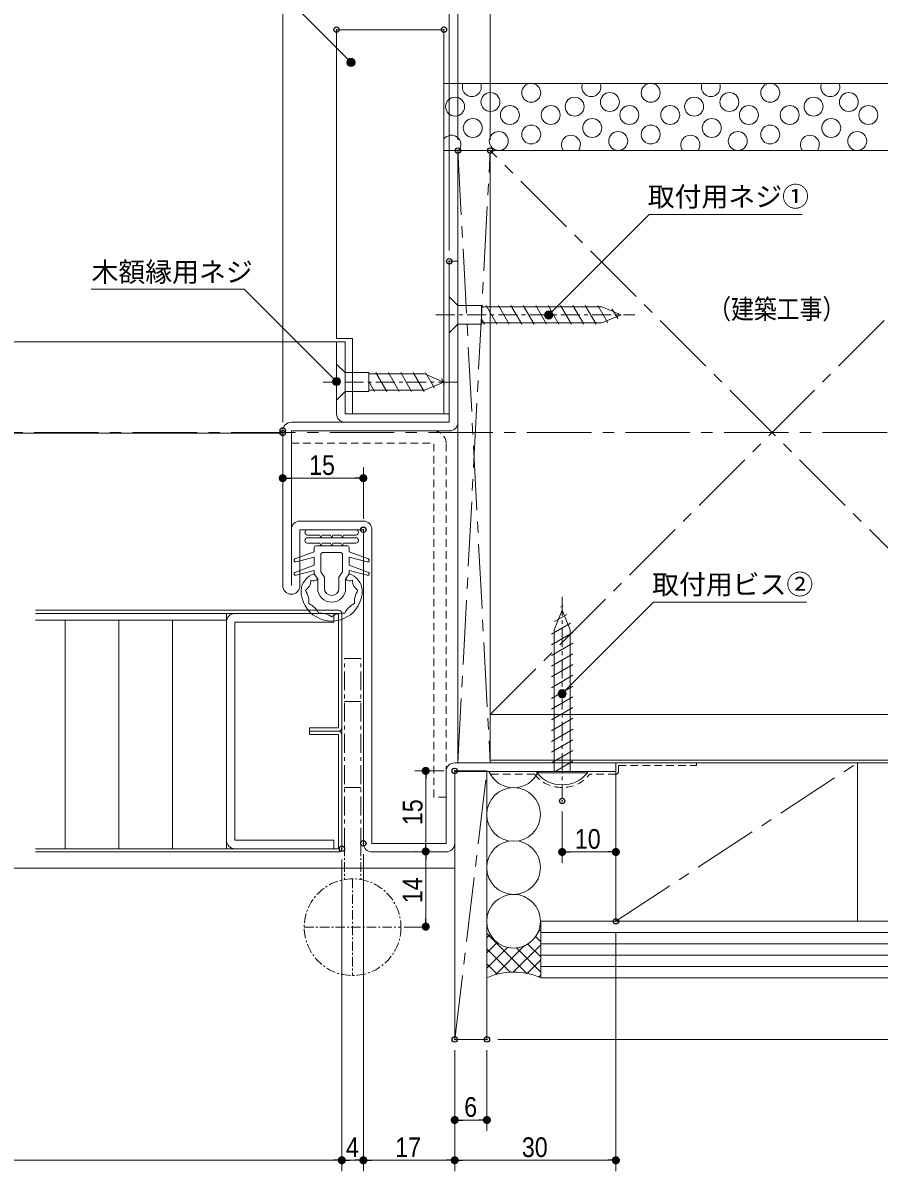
# Model space of a CAD drawing. Units: millimetres, scale not verified. Extents: x -606 to 606, y -304 to 304.
# Drawn here: x -127.1 to 32.2, y -147.5 to 66.2 of the extents above; entities that cross this region are included whole.
import ezdxf
from ezdxf.enums import TextEntityAlignment as Align

# ---------------------------------------------------------------- set-up
doc = ezdxf.new("R2010")
doc.units = ezdxf.units.MM
doc.header["$LTSCALE"] = 2
doc.header["$PDMODE"] = 32
doc.header["$PDSIZE"] = 1
for name, pattern in [('USER1', [2.91, 1.76, -0.4, 0.35, -0.4]), ('USER3', [1.11, 0.71, -0.4]), ('USER4', [9.172222, 5.997222, -1.058333, 1.058333, -1.058333])]:
    doc.linetypes.add(name, pattern=pattern)
for name, color, linetype, lineweight in [('0-0_3一般', 7, 'Continuous', 15), ('0-1_2寸法-1', 7, 'Continuous', 15), ('0-2_0', 7, 'Continuous', 25), ('0-5_2寸法-3', 7, 'Continuous', 15)]:
    doc.layers.add(name, color=color, linetype=linetype, lineweight=lineweight)
doc.layers.add('0-3_Defpoints', color=7, linetype='Continuous')
doc.styles.add('ＭＳ Ｐゴシック', font='')
doc.styles.get('ＭＳ Ｐゴシック').set_extended_font_data('MS PGothic')

# ---------------------------------------------------------------- blocks, each defined once
blk = doc.blocks.new('グループ')
at = {"layer": '0-0_3一般', "linetype": 'USER1'}
for p, q in [((223, -174.2), (223, -186.452)), ((229, -174.2), (229, -186.452)), ((226, -186.2), (226, -222.2)), ((208, -204.2), (244, -204.2))]:
    blk.add_line(p, q, dxfattribs=at)
blk.add_circle((226, -204.2), 18, dxfattribs=at)
blk = doc.blocks.new('グループ-4')
at = {"layer": '0-0_3一般'}
for p, q in [((211.7, -62.8), (211.7, -64.416)), ((224.1, -62.2), (212.3, -62.2)), ((224.7, -62.8), (224.7, -64.416)), ((204.499, -67.081), (211.7, -64.416)), ((205.029, -68.154), (211.7, -66.362)), ((211.7, -69.416), (211.7, -66.362)), ((214.2, -71.872), (214.2, -65.3)), ((214.8, -64.7), (221.6, -64.7)), ((222.2, -71.872), (222.2, -65.3)), ((231.9, -67.081), (224.7, -64.416)), ((231.37, -68.154), (224.7, -66.362)), ((224.7, -69.416), (224.7, -66.362)), ((204.499, -72.081), (211.7, -69.416)), ((205.029, -73.154), (211.7, -71.362)), ((211.7, -72.601), (211.7, -71.362)), ((211.7, -72.601), (213, -74.643)), ((211.7, -72.601), (213, -74.643)), ((215.5, -73.914), (214.2, -71.872)), ((220.9, -73.914), (222.2, -71.872)), ((224.7, -72.601), (223.4, -74.643)), ((231.9, -72.081), (224.7, -69.416)), ((231.37, -73.154), (224.7, -71.362)), ((224.7, -72.601), (224.7, -71.362)), ((213, -74.643), (213, -78)), ((215.5, -78), (215.5, -73.914)), ((220.9, -78), (220.9, -73.914)), ((223.4, -78), (223.4, -74.643))]:
    blk.add_line(p, q, dxfattribs=at)
for centre, radius, start, end in [((212.3, -62.8), 0.6, 90, 180), ((224.1, -62.8), 0.6, 0, 90), ((204.8, -67.6), 0.6, 120.07777, 284.44281), ((214.8, -65.3), 0.6, 90, 180), ((221.6, -65.3), 0.6, 0, 90), ((231.6, -67.6), 0.6, 255.55716, 59.9222), ((204.8, -72.6), 0.6, 120.07777, 284.44281), ((213.783, -79.283), 7, 107.31422, 176.03961), ((222.616, -79.283), 7, 3.96036, 72.68575), ((231.6, -72.6), 0.6, 255.55716, 59.9222), ((205.982, -75.029), 4.479, 302.66135, 0.04329), ((211.453, -72.994), 2.26, 243.98499, 313.18031), ((224.946, -72.994), 2.26, 226.81966, 296.01498), ((230.417, -75.029), 4.479, 179.95668, 237.33862), ((218.2, -78.8), 11.4, 179.99997, 0), ((202.615, -82.976), 7.135, 354.17587, 35.8241), ((218.2, -78), 5.2, 180, 0), ((218.2, -78), 2.7, 180, 0), ((233.785, -82.976), 7.135, 144.17587, 185.8241), ((206.791, -90.209), 7.135, 24.17587, 65.8241), ((229.609, -90.209), 7.135, 114.17587, 155.8241), ((214.024, -94.385), 7.135, 54.17587, 95.8241), ((222.376, -94.385), 7.135, 84.17587, 125.8241)]:
    blk.add_arc(centre, radius, start, end, dxfattribs=at)
blk = doc.blocks.new('グループ-5')
at = {"layer": '0-0_3一般'}
for p, q in [((209.2, -59.2), (227.2, -59.2)), ((213.766, -61.2), (209.2, -61.2)), ((214.2, -62.2), (213.766, -61.2)), ((214.2, -62.2), (214.634, -61.2)), ((217.766, -61.2), (214.634, -61.2)), ((218.2, -62.2), (217.766, -61.2)), ((218.2, -62.2), (218.634, -61.2)), ((221.766, -61.2), (218.634, -61.2)), ((222.2, -62.2), (221.766, -61.2)), ((222.2, -62.2), (222.634, -61.2)), ((227.2, -61.2), (222.634, -61.2))]:
    blk.add_line(p, q, dxfattribs=at)
for centre, start, end in [((209.2, -60.2), 90, 269.99997), ((227.2, -60.2), 270, 89.99997)]:
    blk.add_arc(centre, 1, start, end, dxfattribs=at)
blk = doc.blocks.new('グループ-6')
at = {"layer": '0-0_3一般'}
for p, q in [((209.2, -56.2), (227.2, -56.2)), ((213.766, -58.2), (209.2, -58.2)), ((214.2, -59.2), (213.766, -58.2)), ((214.2, -59.2), (214.634, -58.2)), ((217.766, -58.2), (214.634, -58.2)), ((218.2, -59.2), (217.766, -58.2)), ((218.2, -59.2), (218.634, -58.2)), ((221.766, -58.2), (218.634, -58.2)), ((222.2, -59.2), (221.766, -58.2)), ((222.2, -59.2), (222.634, -58.2)), ((227.2, -58.2), (222.634, -58.2))]:
    blk.add_line(p, q, dxfattribs=at)
for centre, start, end in [((209.2, -57.2), 90, 269.99997), ((227.2, -57.2), 270, 89.99997)]:
    blk.add_arc(centre, 1, start, end, dxfattribs=at)
blk = doc.blocks.new('_Dot')
at = {"layer": '0-2_0'}
blk.add_line((-1, 0), (-2, 0), dxfattribs=at)
for points in [[(0, 0), (-1, 0), (-0.992, 0.125)], [(0, 0), (-0.992, -0.125), (-1, 0)], [(0, 0), (-0.992, 0.125), (-0.969, 0.249)], [(0, 0), (-0.969, -0.249), (-0.992, -0.125)], [(0, 0), (-0.969, 0.249), (-0.93, 0.368)], [(0, 0), (-0.93, -0.368), (-0.969, -0.249)], [(0, 0), (-0.93, 0.368), (-0.876, 0.482)], [(0, 0), (-0.876, -0.482), (-0.93, -0.368)], [(0, 0), (-0.876, 0.482), (-0.809, 0.588)], [(0, 0), (-0.809, -0.588), (-0.876, -0.482)], [(0, 0), (-0.809, 0.588), (-0.729, 0.685)], [(0, 0), (-0.729, -0.685), (-0.809, -0.588)], [(0, 0), (-0.729, 0.685), (-0.637, 0.771)], [(0, 0), (-0.637, -0.771), (-0.729, -0.685)], [(0, 0), (-0.637, 0.771), (-0.536, 0.844)], [(0, 0), (-0.536, -0.844), (-0.637, -0.771)], [(0, 0), (-0.536, 0.844), (-0.426, 0.905)], [(0, 0), (-0.426, -0.905), (-0.536, -0.844)], [(0, 0), (-0.426, 0.905), (-0.309, 0.951)], [(0, 0), (-0.309, -0.951), (-0.426, -0.905)], [(0, 0), (-0.309, 0.951), (-0.187, 0.982)], [(0, 0), (-0.187, -0.982), (-0.309, -0.951)], [(0, 0), (-0.187, 0.982), (-0.063, 0.998)], [(0, 0), (-0.063, -0.998), (-0.187, -0.982)], [(0, 0), (-0.063, 0.998), (0.063, 0.998)], [(0, 0), (0.063, -0.998), (-0.063, -0.998)], [(0, 0), (0.063, 0.998), (0.187, 0.982)], [(0, 0), (0.187, 0.982), (0.309, 0.951)], [(0, 0), (0.309, 0.951), (0.426, 0.905)], [(0, 0), (0.426, 0.905), (0.536, 0.844)], [(0, 0), (0.536, 0.844), (0.637, 0.771)], [(0, 0), (0.637, 0.771), (0.729, 0.685)], [(0, 0), (0.729, 0.685), (0.809, 0.588)], [(0, 0), (0.809, 0.588), (0.876, 0.482)], [(0, 0), (0.876, 0.482), (0.93, 0.368)], [(0, 0), (0.93, 0.368), (0.969, 0.249)], [(0, 0), (0.969, 0.249), (0.992, 0.125)], [(0, 0), (0.992, 0.125), (1, 0)], [(0, 0), (0.187, -0.982), (0.063, -0.998)], [(0, 0), (0.309, -0.951), (0.187, -0.982)], [(0, 0), (0.426, -0.905), (0.309, -0.951)], [(0, 0), (0.536, -0.844), (0.426, -0.905)], [(0, 0), (0.637, -0.771), (0.536, -0.844)], [(0, 0), (0.729, -0.685), (0.637, -0.771)], [(0, 0), (0.809, -0.588), (0.729, -0.685)], [(0, 0), (0.876, -0.482), (0.809, -0.588)], [(0, 0), (0.93, -0.368), (0.876, -0.482)], [(0, 0), (0.969, -0.249), (0.93, -0.368)], [(0, 0), (0.992, -0.125), (0.969, -0.249)], [(0, 0), (1, 0), (0.992, -0.125)]]:
    blk.add_solid(points, dxfattribs=at)

msp = doc.modelspace()

# ---------------------------------------------------------------- hatches: boundary and pattern name
at = {"layer": '0-5_2寸法-3'}
for points in [[(-65.286, 58.9, 1), (-66.811, 58.9, 1)], [(-28.491, 11.88, 1), (-30.016, 11.88, 1)], [(-67.987, -0.5, 1), (-69.512, -0.5, 1)], [(-25.987, -58.62, 1), (-27.512, -58.62, 1)]]:
    msp.add_hatch(color=256, dxfattribs=at).paths.add_polyline_path(points)

# ---------------------------------------------------------------- linework, layer by layer
at = {"layer": '0-0_3一般'}
for p, q in [((-68.75, 65), (-48.75, 65)), ((-68.75, 7.5), (-68.75, 65)), ((-48.75, -6.5), (-48.75, 65)), ((-48.75, 55), (96.734, 55)), ((-48.75, 42.5), (96.734, 42.5)), ((-46.15, -71.5), (-46.15, 42.5)), ((-40.15, -71.5), (-40.15, 42.5)), ((-47.75, 21.9), (-46.15, 21.9)), ((-47.75, 21.9), (-47.75, -8.1)), ((-46.15, 13.65), (-47.75, 15.25)), ((-47.75, 8.55), (-47.75, 15.25)), ((-46.15, 13.65), (-41.75, 13.65)), ((-41.75, 10.15), (-41.75, 13.65)), ((-41.75, 13.4), (-19.371, 13.4)), ((-15.75, 11.9), (-19.371, 13.4)), ((-15.75, 11.9), (-19.371, 10.4)), ((-46.15, 10.15), (-47.75, 8.55)), ((-46.15, 10.15), (-41.75, 10.15)), ((-41.75, 10.4), (-19.371, 10.4)), ((-288.75, 6.9), (-67.15, 6.9)), ((-68.75, 7.5), (-65.75, 7.5)), ((-67.15, 6.9), (-68.75, 6.9)), ((-68.75, -6.5), (-68.75, 6.9)), ((-67.15, 6.9), (-67.15, -6.5)), ((-65.75, -6.5), (-65.75, 7.5)), ((-67.15, 1.15), (-68.75, 2.75)), ((-68.75, -3.95), (-68.75, 2.75)), ((-67.15, 1.15), (-62.75, 1.15)), ((-62.75, -2.35), (-62.75, 1.15)), ((-62.75, 0.9), (-52.371, 0.9)), ((-48.75, -0.6), (-52.371, 0.9)), ((-62.75, -2.1), (-52.371, -2.1)), ((-48.75, -0.6), (-52.371, -2.1)), ((-67.15, -2.35), (-68.75, -3.95)), ((-67.15, -2.35), (-62.75, -2.35)), ((-77.15, -8.1), (-48.75, -8.1)), ((-77.15, -8.1), (-47.75, -8.1)), ((-67.15, -6.5), (-47.75, -6.5)), ((-78.75, -10.1), (-278.75, -10.1)), ((-78.75, -9.7), (-78.75, -38.5)), ((-77.15, -38.5), (-77.15, -9.7)), ((-77.15, -9.7), (-47.741, -9.7)), ((-63.75, -26.5), (-75.55, -26.5)), ((-75.55, -28.1), (-63.75, -28.1)), ((-75.55, -28.1), (-75.55, -38.5)), ((-63.75, -86.5), (-63.75, -28.1)), ((-62.15, -28.1), (-62.15, -86.5)), ((-124.75, -43.1), (-68.35, -43.1)), ((-68.35, -43.7), (-124.75, -43.7)), ((-89.25, -87.5), (-89.25, -43.7)), ((-69.25, -43.7), (-69.25, -45.3)), ((-68.35, -65), (-68.35, -43.7)), ((-67.75, -87.5), (-67.75, -43.7)), ((-26.75, -43.1), (-28.25, -46.721)), ((-26.75, -43.1), (-25.25, -46.721)), ((-89.25, -44.92), (-124.75, -44.92)), ((-119.25, -87.5), (-119.25, -44.92)), ((-109.25, -87.5), (-109.25, -44.92)), ((-99.25, -87.5), (-99.25, -44.92)), ((-89.25, -85.9), (-89.25, -45.3)), ((-87.65, -45.3), (-87.65, -85.9)), ((-69.25, -45.3), (-87.65, -45.3)), ((-28.25, -73.1), (-28.25, -46.721)), ((-25.25, -73.1), (-25.25, -46.721)), ((-40.15, -62.5), (96.734, -62.5)), ((-73.75, -65), (-73.75, -66.2)), ((-73.75, -65), (-68.35, -65)), ((-68.35, -65.6), (-73.75, -65.6)), ((-68.35, -66.2), (-73.75, -66.2)), ((-68.35, -87.5), (-68.35, -66.2)), ((-46.75, -71.5), (-16.75, -71.5)), ((-40.15, -71), (96.734, -71)), ((-36.55, -71.5), (96.734, -71.5)), ((-16.75, -73.1), (-16.75, -71.5)), ((-48.35, -73.1), (-48.35, -86.5)), ((-40.75, -73), (-46.75, -73)), ((-46.75, -123), (-46.75, -73)), ((-16.75, -73.1), (-46.75, -73.1)), ((-40.75, -123), (-40.75, -73)), ((-22.05, -73.388), (-31.45, -73.388)), ((-22.05, -73.388), (-22.05, -73.1)), ((-124.75, -87.5), (-68.35, -87.5)), ((-62.15, -86.5), (-48.35, -86.5)), ((-68.35, -88.1), (-124.75, -88.1)), ((-48.35, -88.1), (-62.15, -88.1)), ((-46.75, -91.1), (-316.75, -91.1)), ((-52.15, -102.1), (-56.159, -102.1)), ((-30.75, -111.5), (-30.75, -101)), ((-30.75, -101), (95.734, -101)), ((95.734, -103.1), (-30.75, -103.1)), ((95.734, -105.2), (-30.75, -105.2)), ((95.734, -107.3), (-30.75, -107.3)), ((95.734, -109.4), (-30.75, -109.4)), ((-30.75, -111.5), (95.734, -111.5)), ((-40.75, -123), (-46.75, -123))]:
    msp.add_line(p, q, dxfattribs=at)
at = {"layer": '0-0_3一般', "linetype": 'USER4'}
for p, q in [((-46.15, -71.5), (-40.15, 42.5)), ((-46.15, 42.5), (-40.15, -71.5)), ((-40.15, -62.5), (64.85, 42.5)), ((64.85, -62.5), (-40.15, 42.5)), ((-455.234, -10), (95.734, -10)), ((-16.75, -101), (28.25, -71.5)), ((-46.75, -123), (-40.75, -73))]:
    msp.add_line(p, q, dxfattribs=at)
at = {"layer": '0-0_3一般', "lineweight": 13}
for p, q in [((-40.916, 13.65), (-38.895, 10.15)), ((-38.607, 13.65), (-36.586, 10.15)), ((-36.297, 13.65), (-34.276, 10.15)), ((-33.988, 13.65), (-31.967, 10.15)), ((-31.678, 13.65), (-29.658, 10.15)), ((-29.369, 13.65), (-27.348, 10.15)), ((-27.06, 13.65), (-25.039, 10.15)), ((-24.75, 13.65), (-22.729, 10.15)), ((-22.441, 13.65), (-20.42, 10.15)), ((-20.131, 13.65), (-18.269, 10.424)), ((-17.474, 13.047), (-16.405, 11.196)), ((-41.75, 11.095), (-41.205, 10.15)), ((-61.412, 1.15), (-59.391, -2.35)), ((-59.102, 1.15), (-57.082, -2.35)), ((-56.793, 1.15), (-54.772, -2.35)), ((-54.484, 1.15), (-52.463, -2.35)), ((-52.174, 1.15), (-50.496, -1.756)), ((-49.216, 0.026), (-48.633, -0.984)), ((-62.75, -0.532), (-61.701, -2.35)), ((-27.061, -42.543), (-26.559, -42.254)), ((-28.149, -45.172), (-25.891, -43.868)), ((-28.75, -47.519), (-25.222, -45.482)), ((-28.75, -49.519), (-24.75, -47.209)), ((-28.75, -51.519), (-24.75, -49.209)), ((-28.75, -53.519), (-24.75, -51.209)), ((-28.75, -55.519), (-24.75, -53.209)), ((-28.75, -57.519), (-24.75, -55.209)), ((-28.75, -59.519), (-24.75, -57.209)), ((-28.75, -61.519), (-24.75, -59.209)), ((-28.75, -63.519), (-24.75, -61.209)), ((-28.75, -65.519), (-24.75, -63.209)), ((-28.75, -67.519), (-24.75, -65.209)), ((-28.75, -69.519), (-24.75, -67.209)), ((-28.75, -71.519), (-24.75, -69.209)), ((-28.025, -73.1), (-24.75, -71.209)), ((-31.189, -102.976), (-30.75, -102.537)), ((-30.75, -101.981), (-30.842, -101.889)), ((-33.346, -110.698), (-40.75, -103.295)), ((-40.75, -104.052), (-40.156, -103.457)), ((-30.75, -104.809), (-31.679, -103.88)), ((-40.75, -106.88), (-38.817, -104.947)), ((-40.75, -109.709), (-36.921, -105.88)), ((-36.403, -110.47), (-40.75, -106.123)), ((-39.117, -110.904), (-33.799, -105.586)), ((-35.822, -110.438), (-30.75, -105.365)), ((-30.75, -110.466), (-35.256, -105.961)), ((-30.75, -107.638), (-33.13, -105.258)), ((-38.859, -110.843), (-40.75, -108.952)), ((-33.27, -110.714), (-30.75, -108.194)), ((-31.083, -111.355), (-30.75, -111.022))]:
    msp.add_line(p, q, dxfattribs=at)
at = {"layer": '0-0_3一般', "linetype": 'USER1'}
for p, q in [((-50.25, 11.9), (-13.25, 11.9)), ((-46.25, -0.6), (-71.25, -0.6)), ((-26.75, -40.6), (-26.75, -78.1)), ((-64.25, -87.1), (-64.25, -52.1)), ((-67.25, -60.1), (-64.25, -60.1)), ((-67.25, -76.1), (-64.25, -76.1))]:
    msp.add_line(p, q, dxfattribs=at)
at = {"layer": '0-0_3一般', "linetype": 'USER3'}
for p, q in [((-77.15, -12), (-50.634, -12)), ((-50.634, -77.904), (-50.634, -12)), ((-48.35, -77.904), (-48.35, -12)), ((-16.25, -72), (-1.75, -72)), ((-16.25, -73.1), (-16.25, -72)), ((-1.75, -72), (-1.75, -71.5)), ((-31.922, -73.6), (-40.75, -73.6)), ((-16.75, -73.6), (-21.578, -73.6)), ((-48.35, -77.904), (-50.634, -77.904))]:
    msp.add_line(p, q, dxfattribs=at)
at = {"layer": '0-0_3一般', "linetype": 'USER1'}
msp.add_lwpolyline([(-67.25, -87.1), (-67.25, -52.1), (-64.25, -52.1)], dxfattribs=at)
at = {"layer": '0-0_3一般'}
msp.add_lwpolyline([(-16.75, -71.5), (28.25, -71.5), (28.25, -101), (-16.75, -101)], close=True, dxfattribs=at)
for points in [[(-31.45, -73.388), (-31.45, -73.1), (-22.05, -73.1)], [(-87.65, -85.9), (-69.25, -85.9), (-69.25, -87.5)]]:
    msp.add_lwpolyline(points, dxfattribs=at)
for centre, radius in [((-32.507, 53.258), 1.762), ((-10.267, 53.258), 1.762), ((11.973, 53.258), 1.762), ((-46.671, 50.667), 1.762), ((-40.107, 51.531), 1.762), ((-24.431, 50.667), 1.762), ((-17.867, 51.531), 1.762), ((-2.192, 50.667), 1.762), ((4.373, 51.531), 1.762), ((20.048, 50.667), 1.762), ((26.612, 51.531), 1.762), ((-36.48, 49.113), 1.762), ((-28.879, 49.113), 1.762), ((-14.24, 49.113), 1.762), ((-6.64, 49.113), 1.762), ((8, 49.113), 1.762), ((15.6, 49.113), 1.762), ((30.24, 49.113), 1.762), ((-43.389, 46.694), 1.762), ((-32.507, 45.485), 1.762), ((-21.149, 46.694), 1.762), ((-10.267, 45.485), 1.762), ((1.091, 46.694), 1.762), ((11.973, 45.485), 1.762), ((23.33, 46.694), 1.762), ((-38.553, 44.276), 1.762), ((-16.313, 44.276), 1.762), ((5.927, 44.276), 1.762), ((28.167, 44.276), 1.762), ((-35.782, -81.111), 5), ((-35.782, -91.001), 5), ((-35.782, -101), 5)]:
    msp.add_circle(centre, radius, dxfattribs=at)
for centre, radius, start, end in [((-43.562, 54.295), 1.762, 156.40173, 23.59827), ((-21.322, 54.295), 1.762, 156.40173, 23.59827), ((0.918, 54.295), 1.762, 156.40173, 23.59827), ((23.158, 54.295), 1.762, 156.40173, 23.59827), ((-47.362, 43.585), 1.762, 321.97849, 141.97849), ((-25.122, 43.585), 1.762, 321.97849, 218.02151), ((-2.882, 43.585), 1.762, 321.97849, 218.02151), ((19.358, 43.585), 1.762, 321.97849, 218.02151), ((-77.15, -9.7), 1.6, 90, 180), ((-67.15, -6.5), 1.6, 180, 270), ((-47.75, -8.1), 1.6, 270.32561, 0), ((-75.55, -28.1), 1.6, 90, 180), ((-63.75, -28.1), 1.6, 0, 90), ((-77.15, -38.5), 1.6, 180, 0), ((-87.65, -45.3), 1.6, 89.99998, 179.99998), ((-68.35, -43.7), 0.6, 0, 90), ((-68.35, -65), 0.6, 269.99998, 0), ((-68.35, -66.2), 0.6, 0, 90), ((-46.75, -73.1), 1.6, 90, 180), ((-35.782, -71.149), 5, 202.96235, 337.03765), ((-26.75, -69.5), 6.1, 219.60161, 320.39839), ((-87.65, -85.9), 1.6, 179.99998, 270), ((-68.35, -87.5), 0.6, 270, 0), ((-62.15, -86.5), 1.6, 180, 270), ((-48.35, -86.5), 1.6, 270, 0), ((-35.75, -123.192), 12.716, 66.846, 113.154)]:
    msp.add_arc(centre, radius, start, end, dxfattribs=at)
at = {"layer": '0-0_3一般', "linetype": 'USER3'}
for centre, radius, start, end in [((-50.65, -12), 2.3, 0, 90), ((-26.75, -69.5), 6.6, 218.40472, 321.59528), ((-16.75, -73.1), 0.5, 270, 0)]:
    msp.add_arc(centre, radius, start, end, dxfattribs=at)
at = {"layer": '0-1_2寸法-1'}
for p, q in [((-40.15, 44.5), (-40.15, 107)), ((-78.75, -8.1), (-78.75, 97)), ((-46.15, 44.5), (-46.15, 97)), ((-78.75, -7.6), (-78.75, 89.5)), ((-47.75, 23.884), (-47.75, 82)), ((-63.75, -26.1), (-63.75, -16.5)), ((-65.251, -18.5), (-77.249, -18.5)), ((-48.75, -73), (-54.15, -73)), ((-52.15, -74.501), (-52.15, -86.499)), ((-26.75, -80.591), (-26.75, -90.1)), ((-67.75, -89.5), (-67.75, -147.5)), ((-67.75, -89.5), (-67.75, -147.5)), ((-63.75, -88.5), (-63.75, -147.5)), ((-63.75, -88.5), (-63.75, -147.5)), ((-54.15, -88), (-54.13, -88)), ((-52.15, -100.499), (-52.15, -89.501)), ((-50.15, -88), (-50.13, -88)), ((-25.249, -88.1), (-18.25, -88.1)), ((-16.75, -90.1), (-16.73, -90.1)), ((-50.15, -102), (-50.13, -102)), ((-16.75, -103), (-16.75, -147.5)), ((-38.75, -123), (114.734, -123)), ((-46.75, -125), (-46.75, -140)), ((-40.75, -125), (-40.75, -140)), ((-45.249, -138), (-42.251, -138)), ((-46.75, -140), (-46.75, -147.5)), ((-46.75, -140), (-46.75, -147.5)), ((-69.251, -145.5), (-288.249, -145.5)), ((-66.249, -145.5), (-65.251, -145.5)), ((-48.251, -145.5), (-62.249, -145.5)), ((-18.251, -145.5), (-45.249, -145.5))]:
    msp.add_line(p, q, dxfattribs=at)
at = {"layer": '0-3_Defpoints'}
for p in [(-68.75, 65), (-48.751, 65), (-48.75, 65), (-46.15, 42.5), (-40.15, 42.5), (-47.75, 21.884), (-78.75, -9.6), (-78.75, -10.1), (-78.75, -18.5), (-63.75, -28.1), (-46.75, -73), (-26.75, -78.591), (-67.75, -87.5), (-67.75, -87.5), (-63.75, -86.5), (-52.15, -88), (-16.75, -88.1), (-52.15, -102), (-16.75, -101), (-46.75, -123), (-40.75, -123), (-46.75, -138), (-40.75, -138), (-63.75, -145.5), (-46.75, -145.5)]:
    msp.add_point(p, dxfattribs=at)
at = {"layer": '0-5_2寸法-3'}
for points in [[(-66.048, 58.9), (-85.95, 78.801), (-125.461, 78.801)], [(-29.254, 11.88), (-10.534, 30.6), (17.942, 30.6)], [(-68.75, -0.5), (-85.95, 16.7), (-114.425, 16.7)], [(-26.75, -58.62), (-9.73, -41.6), (18.746, -41.6)]]:
    msp.add_lwpolyline(points, dxfattribs=at)
for centre in [(-66.048, 58.9), (-29.254, 11.88), (-68.75, -0.5), (-26.75, -58.62)]:
    msp.add_circle(centre, 0.763, dxfattribs=at)

# ---------------------------------------------------------------- block references
at = {"layer": '0-0_3一般', "xscale": 0.5, "yscale": 0.5}
for name in ['グループ-6', 'グループ-5', 'グループ-4', 'グループ']:
    msp.add_blockref(name, (-178.75, 0), dxfattribs=at)
at = {"layer": '0-1_2寸法-1', "xscale": 0.7503418, "yscale": 0.7503418}
for p, rotation in [((-78.75, -18.5), 180), ((-52.15, -73), 90), ((-52.15, -88), 270), ((-52.15, -88), 90), ((-26.75, -88.1), 180), ((-52.15, -102), 270), ((-46.75, -138), 180), ((-67.75, -145.5), 180), ((-63.75, -145.5), 180), ((-46.75, -145.5), 180)]:
    msp.add_blockref('_Dot', p, dxfattribs=dict(at, rotation=rotation))
for p in [(-63.75, -18.5), (-16.75, -88.1), (-40.75, -138), (-67.75, -145.5), (-63.75, -145.5), (-46.75, -145.5), (-16.75, -145.5)]:
    msp.add_blockref('_Dot', p, dxfattribs=at)

# ---------------------------------------------------------------- texts
at = {"layer": '0-1_2寸法-1', "style": 'ＭＳ Ｐゴシック', "width": 0.9}
for s, p in [('15', (-73.843, -18.996)), ('10', (-24.381, -88.596)), ('6', (-44.98, -138.506)), ('4', (-66.99, -146.006)), ('17', (-57.814, -145.996)), ('30', (-34.248, -145.996))]:
    msp.add_text(s, height=3.666, dxfattribs=at).set_placement(p, align=Align.BOTTOM_LEFT)
for s, p in [('15', (-51.654, -83.093)), ('14', (-51.654, -97.642))]:
    msp.add_text(s, height=3.666, rotation=90, dxfattribs=at).set_placement(p, align=Align.BOTTOM_LEFT)
at = {"layer": '0-5_2寸法-3', "style": 'ＭＳ Ｐゴシック'}
for s, p in [('取付用ネジ①', (-10.821, 30.99)), ('木額縁用ネジ', (-114.347, 16.954)), ('取付用ビス②', (-10.017, -41.21))]:
    msp.add_text(s, height=3.666, dxfattribs=at).set_placement(p, align=Align.BOTTOM_LEFT)
at = {"layer": '0-5_2寸法-3', "style": 'ＭＳ Ｐゴシック', "width": 0.85}
msp.add_text('（建築工事）', height=3.666, dxfattribs=at).set_placement((0.44, 10.045), align=Align.BOTTOM_LEFT)

doc.saveas('drawing.dxf')
